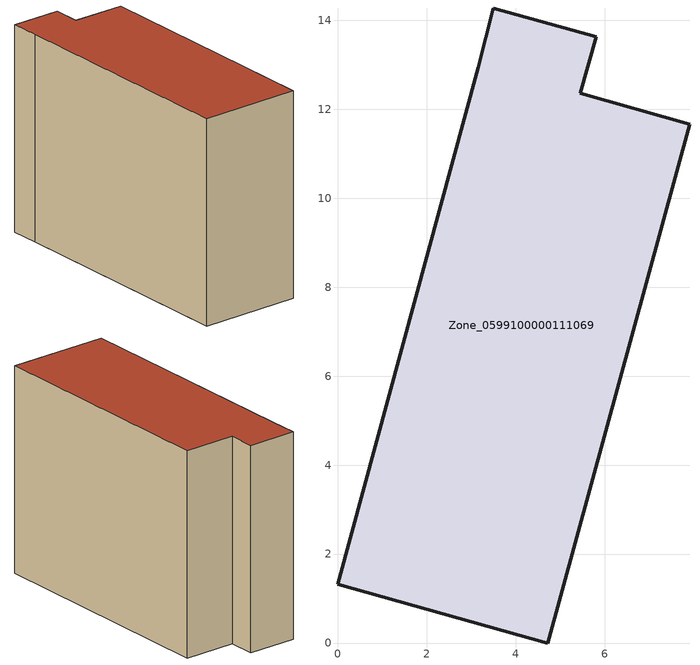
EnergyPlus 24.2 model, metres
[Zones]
Zone_0599100000111069
 floor ground (C_G): 4.72,0 0,1.32 3.16,12.95 3.49,14.28 5.81,13.63 5.45,12.36 7.91,11.67 z0
 wall outside (C_F): 0,1.32 4.72,0 7.91,11.67 5.45,12.36 5.81,13.63 3.49,14.28 3.16,12.95 0,1.32 z0:10.01
 roof outside (C_R): 5.81,13.63 3.49,14.28 3.16,12.95 0,1.32 4.72,0 7.91,11.67 5.45,12.36 z10.01
[BUILDING]
Pand.0599100000111069: North Axis=0; Terrain=City; Loads Convergence Tolerance Value=0.04; Temperature Convergence Tolerance Value=0.4; Solar Distribution=FullExterior; Maximum Number of Warmup Days=25; Minimum Number of Warmup Days=1
[Site:Location]
Rotterdam.The.Hague.AP_ZH_NLD Design_Conditions: Latitude=51.96; Longitude=4.45; Time Zone=1; Elevation=-4.5
[SITE:GROUNDTEMPERATURE:BUILDINGSURFACE]
18, 18, 18, 18, 18, 18, 18, 18, 18, 18, 18, 18
[MATERIAL] Thermal Absorptance=0.9; Solar Absorptance=0.7; Visible Absorptance=0.7
Name | Roughness | Thickness | Conductivity | Density | Specific Heat
G.TI.1946 | MediumSmooth | 0.15 | 1 | 540 | 1210
F.TI.1946 | Rough | 0.3 | 0.857143 | 1920 | 840
R.TI.1946 | MediumRough | 0.2 | 0.1 | 1500 | 1000
[CONSTRUCTION]
C_G: G.TI.1946
C_F: F.TI.1946
C_R: R.TI.1946
[ZONE]
Zone_0599100000111069: Type=1; Multiplier=1; Ceiling Height=Autocalculate; Volume=Autocalculate; Floor Area=autocalculate; Part of Total Floor Area=Yes
[ZONEINFILTRATION:DESIGNFLOWRATE]
Infil_Zone_0599100000111069: Zone or ZoneList or Space or SpaceList=Zone_0599100000111069; Schedule=AlwaysOn; Design Flow Rate Calculation Method=Flow/Area; Flow Rate per Floor Area=0.003; Constant Term Coefficient=1; Temperature Term Coefficient=0; Velocity Term Coefficient=0; Velocity Squared Term Coefficient=0
[HVACTEMPLATE:ZONE:IDEALLOADSAIRSYSTEM]
Zone_0599100000111069: Maximum Heating Supply Air Temperature=50; Minimum Cooling Supply Air Temperature=13; Maximum Heating Supply Air Humidity Ratio=0.0156; Minimum Cooling Supply Air Humidity Ratio=0.0077; Heating Limit=NoLimit; Cooling Limit=NoLimit; Dehumidification Control Type=ConstantSensibleHeatRatio; Cooling Sensible Heat Ratio=0.7; Dehumidification Setpoint=60; Humidification Control Type=None; Humidification Setpoint=30; Outdoor Air Method=None; Outdoor Air Flow Rate per Person=0.00944; Outdoor Air Flow Rate per Zone Floor Area=0; Outdoor Air Flow Rate per Zone=0; Demand Controlled Ventilation Type=None; Outdoor Air Economizer Type=NoEconomizer; Heat Recovery Type=None; Sensible Heat Recovery Effectiveness=0.7; Latent Heat Recovery Effectiveness=0.65
[ZONECONTROL:THERMOSTAT]
ThermostatControl_Zone_0599100000111069: Zone or ZoneList=Zone_0599100000111069; Control Type Schedule=DualSetpointControlType; Control 1=Thermostat_Zone_0599100000111069; Temperature Difference Between Cutout And Setpoint=0
[THERMOSTATSETPOINT:DUALSETPOINT]
Thermostat_Zone_0599100000111069: Heating Setpoint Temperature Schedule=HeatingSetpoint_Zone_0599100000111069; Cooling Setpoint Temperature Schedule=CoolingSetpoint_Zone_0599100000111069
[SCHEDULE:COMPACT]
HeatingSetpoint_Zone_0599100000111069: Through: 12/31, For: AllDays, Until: 24:00, 21
CoolingSetpoint_Zone_0599100000111069: Through: 12/31, For: AllDays, Until: 24:00, 24
DualSetpointControlType: Through: 12/31, For: AllDays, Until: 24:00, 4
AlwaysOn: Through: 12/31, For: AllDays, Until: 24:00, 1
